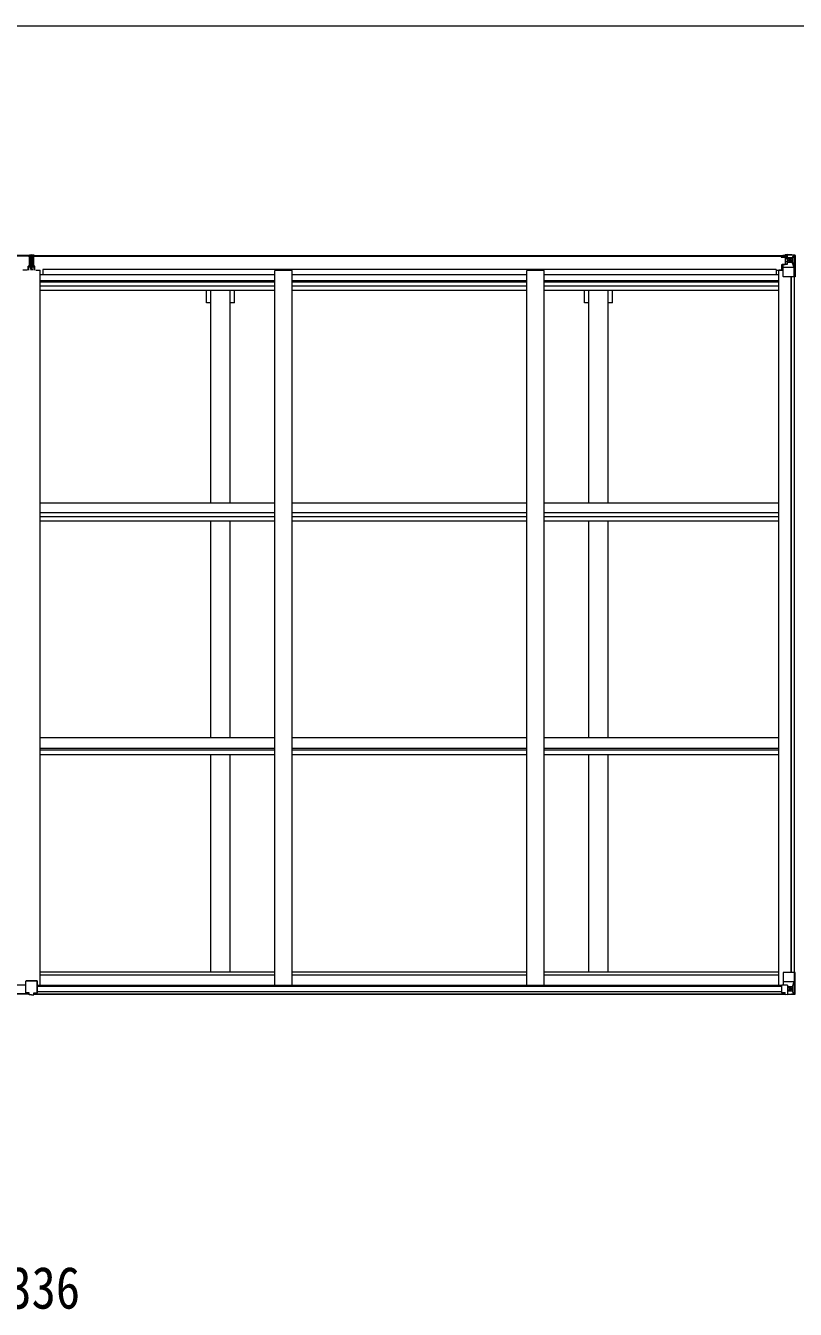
# Model space of a CAD drawing. Units: millimetres at full size; details may follow other scales. Extents: x -6988 to 7066, y -4877 to 4823.
# Drawn here: x 2188 to 4374, y 1178 to 4823 of the extents above; entities that cross this region are included whole.
import ezdxf
from ezdxf.enums import TextEntityAlignment as Align

# ---------------------------------------------------------------- set-up
doc = ezdxf.new("R2010")
doc.units = ezdxf.units.MM
doc.header["$LTSCALE"] = 25
for name, color, linetype, lineweight in [('0-1_本体', 4, 'Continuous', 9), ('0-2_部品', 7, 'Continuous', 9), ('0-3_ELV2', 3, 'Continuous', 9), ('0-A_寸法', 6, 'Continuous', 9), ('F-0_240', 7, 'Continuous', 9)]:
    doc.layers.add(name, color=color, linetype=linetype, lineweight=lineweight)
doc.styles.add('ＭＳ ゴシック', font='')
doc.styles.get('ＭＳ ゴシック').set_extended_font_data('MS Gothic')

msp = doc.modelspace()

# ---------------------------------------------------------------- linework, layer by layer
at = {"layer": '0-1_本体'}
for p, q in [((2203.01, 4170.43), (58.01, 4170.43)), ((2203, 4168.36), (58.01, 4168.36)), ((2205.82, 4170.43), (4350.82, 4170.43)), ((2205.84, 4168.36), (4350.82, 4168.36)), ((2192.51, 4128.13), (2179.51, 4128.13)), ((2216.32, 4128.13), (2229.32, 4128.13)), ((2229.32, 2098.23), (2229.32, 4128.13)), ((4319.82, 4130.16), (2236.82, 4130.16)), ((2236.82, 4130.16), (2236.82, 4115.09)), ((2895.32, 2098.23), (2895.32, 4127.49)), ((2945.32, 4127.49), (2895.32, 4127.49)), ((2945.32, 2098.23), (2945.32, 4127.49)), ((3611.32, 2098.23), (3611.32, 4127.49)), ((3661.33, 4127.49), (3611.32, 4127.49)), ((3661.33, 2098.23), (3661.33, 4127.49)), ((4319.82, 4130.16), (4319.82, 4115.09)), ((4327.32, 2098.23), (4327.32, 4128.13)), ((4340.32, 4128.13), (4327.32, 4128.13)), ((2895.32, 4115.09), (2229.33, 4115.09)), ((2895.32, 4098.65), (2229.33, 4098.65)), ((2895.32, 4094.86), (2229.33, 4094.86)), ((2895.32, 4083.52), (2229.33, 4083.52)), ((3611.32, 4115.09), (2945.32, 4115.09)), ((3611.32, 4098.65), (2945.32, 4098.65)), ((3611.32, 4094.86), (2945.32, 4094.86)), ((3611.32, 4083.52), (2945.32, 4083.52)), ((4327.32, 4115.09), (3661.33, 4115.09)), ((4327.32, 4098.65), (3661.33, 4098.65)), ((4327.32, 4094.86), (3661.33, 4094.86)), ((4327.32, 4083.52), (3661.33, 4083.52)), ((4362.62, 2134.58), (4362.62, 4109.66)), ((4363.32, 2134.58), (4363.32, 4109.66)), ((4372.32, 2134.58), (4372.32, 4109.66)), ((2895.32, 4070.69), (2229.33, 4070.69)), ((2701.82, 4035.43), (2701.82, 4070.69)), ((2713.82, 3468.13), (2713.82, 4070.69)), ((2768.82, 3468.13), (2768.82, 4070.69)), ((2780.82, 4035.43), (2780.82, 4070.69)), ((3611.32, 4070.69), (2945.32, 4070.69)), ((4327.32, 4070.69), (3661.33, 4070.69)), ((3775.82, 4035.43), (3775.82, 4070.69)), ((3787.82, 3468.13), (3787.82, 4070.69)), ((3842.82, 3468.13), (3842.82, 4070.69)), ((3854.82, 4035.43), (3854.82, 4070.69)), ((2713.82, 4035.43), (2701.82, 4035.43)), ((2780.82, 4035.43), (2768.82, 4035.43)), ((3787.82, 4035.43), (3775.82, 4035.43)), ((3854.82, 4035.43), (3842.82, 4035.43)), ((2229.32, 3468.13), (2895.32, 3468.13)), ((2945.32, 3468.13), (3611.32, 3468.13)), ((3661.33, 3468.13), (4327.32, 3468.13)), ((2895.32, 3439.09), (2229.32, 3439.09)), ((2229.32, 3429.36), (2895.32, 3429.36)), ((3611.32, 3439.09), (2945.32, 3439.09)), ((2945.32, 3429.36), (3611.32, 3429.36)), ((4327.32, 3439.09), (3661.33, 3439.09)), ((3661.33, 3429.36), (4327.32, 3429.36)), ((2229.32, 3416.51), (2895.32, 3416.51)), ((2713.82, 2800.67), (2713.82, 3416.51)), ((2768.82, 2800.67), (2768.82, 3416.51)), ((2945.32, 3416.51), (3611.32, 3416.51)), ((3661.33, 3416.51), (4327.32, 3416.51)), ((3787.82, 2800.67), (3787.82, 3416.51)), ((3842.82, 2800.67), (3842.82, 3416.51)), ((2895.32, 2800.67), (2229.32, 2800.67)), ((2229.32, 2770.93), (2895.32, 2770.93)), ((3611.32, 2800.67), (2945.32, 2800.67)), ((2945.32, 2770.93), (3611.32, 2770.93)), ((4327.32, 2800.67), (3661.33, 2800.67)), ((3661.33, 2770.93), (4327.32, 2770.93)), ((2229.32, 2766.5), (2895.32, 2766.5)), ((2229.32, 2753.49), (2895.32, 2753.49)), ((2713.82, 2135.47), (2713.82, 2753.49)), ((2768.82, 2135.47), (2768.82, 2753.49)), ((2945.32, 2766.5), (3611.32, 2766.5)), ((2945.32, 2753.49), (3611.32, 2753.49)), ((3661.33, 2766.5), (4327.32, 2766.5)), ((3661.33, 2753.49), (4327.32, 2753.49)), ((3787.82, 2135.47), (3787.82, 2753.49)), ((3842.82, 2135.47), (3842.82, 2753.49)), ((2895.32, 2126.34), (2229.32, 2126.34)), ((2895.32, 2135.47), (2229.33, 2135.47)), ((3611.32, 2135.47), (2945.32, 2135.47)), ((3611.32, 2126.34), (2945.32, 2126.34)), ((4327.33, 2135.47), (3661.33, 2135.47)), ((4327.05, 2126.34), (3661.33, 2126.34)), ((2188.24, 2098.23), (72.79, 2098.23)), ((2220.6, 2098.23), (4336.05, 2098.23)), ((2221.14, 2095.87), (4335.51, 2095.87)), ((2221.14, 2080.22), (4335.51, 2080.22)), ((2197.7, 2073.73), (63.33, 2073.73)), ((2197.7, 2072.78), (63.33, 2072.78)), ((2211.14, 2073.73), (4345.51, 2073.73)), ((2211.14, 2072.78), (4345.51, 2072.78))]:
    msp.add_line(p, q, dxfattribs=at)
at = {"layer": '0-2_部品'}
for p, q in [((4334.32, 4167.36), (4334.32, 4168.36)), ((4335.32, 4167.36), (4334.32, 4167.36)), ((4334.32, 4167.36), (4334.32, 4165.79)), ((4334.32, 4165.68), (4334.32, 4165.79)), ((4335.32, 4168.36), (4335.32, 4167.36)), ((4340.32, 4167.36), (4335.32, 4167.36)), ((4340.52, 4170.86), (4338.83, 4170.43)), ((4340.32, 4165.75), (4340.32, 4167.36)), ((4340.32, 4165.75), (4350.32, 4165.66)), ((4340.52, 4170.86), (4340.82, 4170.86)), ((4340.82, 4170.86), (4340.82, 4170.43)), ((4342.32, 4167.62), (4350.32, 4167.62)), ((4342.32, 4167.59), (4350.32, 4167.59)), ((4345.82, 4173.05), (4352.32, 4172.66)), ((4345.82, 4172.17), (4345.82, 4173.05)), ((4352.32, 4171.77), (4345.82, 4172.17)), ((4345.82, 4171.66), (4345.82, 4172.17)), ((4345.82, 4171.66), (4345.82, 4171.24)), ((4345.82, 4171.24), (4350.82, 4171.16)), ((4345.82, 4171.24), (4345.82, 4170.43)), ((4346.82, 4145.55), (4346.82, 4165.52)), ((4350.72, 4165.29), (4346.82, 4165.29)), ((4346.82, 4161.66), (4350.82, 4161.66)), ((4350.32, 4167.62), (4350.32, 4165.66)), ((4350.32, 4166.59), (4350.82, 4166.59)), ((4350.33, 4165.66), (4350.32, 4165.66)), ((4350.33, 4165.5), (4350.33, 4165.66)), ((4350.82, 4166.95), (4352.32, 4166.95)), ((4350.82, 4163.41), (4352.32, 4163.41)), ((4352.32, 4146.56), (4352.32, 4172.66)), ((4352.32, 4172.54), (4364.32, 4171.76)), ((4353.32, 4163.41), (4352.32, 4163.41)), ((4364.32, 4163.41), (4352.32, 4163.41)), ((4358.84, 4156.22), (4358.84, 4155.26)), ((4366.66, 4163.36), (4364.32, 4163.42)), ((4364.42, 4171.75), (4372.34, 4171.28)), ((4366.66, 4149.89), (4366.66, 4163.36)), ((4367.51, 4166.87), (4370.25, 4170.53)), ((4371.48, 4170.31), (4371.48, 4170.24)), ((4371.48, 4109.66), (4371.48, 4170.24)), ((4373.39, 4171.37), (4373.39, 4171.37)), ((4373.39, 4171.32), (4373.39, 4171.36)), ((4374.32, 4170.37), (4374.32, 4170.33)), ((4319.82, 4128.74), (4340.33, 4128.74)), ((4335.82, 4144.53), (4336.82, 4144.53)), ((4335.82, 4128.74), (4335.82, 4144.53)), ((4336.82, 4142.8), (4335.82, 4142.81)), ((4335.82, 4132.66), (4340.32, 4132.66)), ((4340.87, 4144.57), (4336.82, 4144.53)), ((4340.32, 4110.66), (4340.32, 4143.75)), ((4364.32, 4136.32), (4340.32, 4136.32)), ((4351.5, 4146.3), (4341.15, 4144.65)), ((4341.15, 4144.01), (4351.5, 4145.67)), ((4341.15, 4144.65), (4341.15, 4144.01)), ((4346.82, 4153.45), (4350.82, 4153.45)), ((4350.82, 4149.86), (4352.32, 4149.86)), ((4351.5, 4145.67), (4351.5, 4146.3)), ((4364.32, 4149.86), (4352.32, 4149.86)), ((4364.32, 4149.86), (4366.66, 4149.89)), ((4364.32, 4149.86), (4364.32, 4149.86)), ((4370.94, 4136.54), (4364.32, 4136.32)), ((4370.94, 4136.54), (4366.79, 4148.62)), ((4371.48, 4109.66), (4341.32, 4109.66)), ((4340.01, 2133.58), (4340.01, 2100.48)), ((4374.01, 2134.58), (4341.01, 2134.58)), ((4371.17, 2134.58), (4371.17, 2074)), ((4374.01, 2073.87), (4374.01, 2134.58)), ((4335.51, 2097.42), (4335.51, 2077.27)), ((4345.51, 2098.37), (4336.51, 2098.33)), ((4364.01, 2107.91), (4340.01, 2107.91)), ((4340.84, 2100.22), (4351.19, 2098.57)), ((4340.84, 2099.59), (4340.84, 2100.22)), ((4348.49, 2098.37), (4340.84, 2099.59)), ((4352.01, 2098.37), (4345.51, 2098.37)), ((4351.19, 2098.57), (4351.19, 2098.37)), ((4352.01, 2098.37), (4352.01, 2071.58)), ((4352.01, 2094.38), (4364.01, 2094.38)), ((4364.01, 2080.82), (4352.01, 2080.82)), ((4359.49, 2088.02), (4359.49, 2088.98)), ((4370.62, 2107.7), (4364.01, 2107.91)), ((4364.01, 2094.38), (4364.01, 2094.38)), ((4364.01, 2094.38), (4366.34, 2094.35)), ((4366.34, 2080.88), (4364.01, 2080.82)), ((4366.34, 2094.35), (4366.34, 2080.88)), ((4370.62, 2107.7), (4366.48, 2095.61)), ((4336.51, 2076.56), (4345.51, 2076.5)), ((4345.51, 2071.18), (4345.51, 2077.13)), ((4352.01, 2071.69), (4364.01, 2072.48)), ((4364.1, 2072.48), (4372.03, 2072.96)), ((4367.2, 2077.37), (4369.93, 2073.7)), ((4371.17, 2073.93), (4371.17, 2074)), ((4373.07, 2072.91), (4373.07, 2072.87))]:
    msp.add_line(p, q, dxfattribs=at)
for points in [[(4340.32, 4165.75), (4340.32, 4165.74), (4334.32, 4165.79)], [(4335.32, 4165.63), (4350.32, 4165.5), (4350.33, 4165.5)], [(4350.32, 4166.59), (4342.32, 4166.59), (4342.32, 4168.36)], [(4345.82, 4171.66), (4350.82, 4171.66), (4350.82, 4146.19)], [(4373.39, 4171.37), (4364.32, 4171.92), (4352.32, 4172.66)], [(4357.88, 4158.14), (4356.92, 4158.14), (4356.92, 4157.18), (4357.88, 4157.18)], [(4359.8, 4159.1), (4359.8, 4160.06), (4358.84, 4160.06), (4358.84, 4159.1)], [(4358.84, 4155.26), (4359.8, 4155.26), (4359.8, 4156.22)], [(4360.76, 4157.18), (4361.72, 4157.18), (4361.72, 4158.14), (4360.76, 4158.14)], [(4374.32, 4170.33), (4374.32, 4109.66), (4371.48, 4109.66)], [(4336.82, 4144.53), (4336.82, 4142.8), (4340.32, 4142.78)], [(4357.57, 2087.06), (4356.61, 2087.06), (4356.61, 2086.1), (4357.57, 2086.1)], [(4359.49, 2088.98), (4358.53, 2088.98), (4358.53, 2088.02)], [(4358.53, 2085.14), (4358.53, 2084.18), (4359.49, 2084.18), (4359.49, 2085.14)], [(4360.45, 2086.1), (4361.41, 2086.1), (4361.41, 2087.06), (4360.45, 2087.06)], [(4335.51, 2077.27), (4335.52, 2077.16), (4345.51, 2077.13)], [(4373.07, 2072.87), (4364.01, 2072.31), (4345.51, 2071.18)]]:
    msp.add_lwpolyline(points, dxfattribs=at)
for centre in [(4359.32, 4157.66), (4359.01, 2086.58)]:
    msp.add_circle(centre, 5.3, dxfattribs=at)
for centre, radius, start, end in [((4335.19, 4173.32), 7.69, 263.56574, 271.03001), ((4350.32, 4168.12), 0.5, 270.00309, 0.00198), ((4350.32, 4168.09), 0.5, 269.99891, 359.99891), ((4350.32, 4165.16), 0.5, 359.95536, 89.47105), ((4350.31, 4164.98), 0.513, 358.95293, 88.11972), ((4357.88, 4159.1), 0.96, 270, 0), ((4357.88, 4156.22), 0.96, 0, 90), ((4360.76, 4159.1), 0.96, 180, 270), ((4360.76, 4156.22), 0.96, 90, 180), ((4370.2, 4170.37), 1.28, 357.54105, 48.82169), ((4372.17, 4183.98), 12.7, 264.89689, 270.75534), ((4373.32, 4170.37), 1, 359.99921, 86.49983), ((4373.33, 4170.37), 0.999, 0.04917, 86.5576), ((4373.33, 4170.33), 0.999, 0.04917, 86.5576), ((4341.26, 4143.72), 0.937, 96.73234, 177.67791), ((4341.26, 4143.08), 0.937, 96.73234, 177.67791), ((4351.39, 4147.23), 0.937, 276.73234, 357.67791), ((4351.39, 4146.6), 0.937, 276.73234, 357.67791), ((4341.32, 4110.66), 1, 180, 270), ((4341.01, 2133.58), 1, 90, 180), ((4340.95, 2101.15), 0.937, 182.32209, 263.26766), ((4340.95, 2100.52), 0.937, 182.32209, 263.26766), ((4351.08, 2097.64), 0.937, 50.93398, 83.26766), ((4357.57, 2088.02), 0.96, 270, 0), ((4357.57, 2085.14), 0.96, 0, 90), ((4360.45, 2088.02), 0.96, 180, 270), ((4360.45, 2085.14), 0.96, 90, 180), ((4369.89, 2073.87), 1.28, 311.17831, 2.45895), ((4371.86, 2060.26), 12.7, 89.24466, 95.10311), ((4373.01, 2073.91), 0.999, 273.4424, 359.95083), ((4373.01, 2073.87), 0.999, 273.4424, 359.95083), ((4373.01, 2073.87), 1, 273.50017, 0.00079)]:
    msp.add_arc(centre, radius, start, end, dxfattribs=at)
for centre, major_axis, ratio, start_param, end_param in [((4446.07, 4163.41), (-81.75, 0), 0.061163, 6.2824128, 6.2831853), ((4369.53, 4163.28), (-0.03, 5), 0.573921, 0.7672717, 1.551125), ((4371.2, 4168.35), (0.02, 3), 0.466854, 0.125683, 0.7596956), ((4371.39, 4171.45), (-2, 0.12), 0.060933, 2.0712557, 3.1453404), ((4172.39, 4183.68), (-201, 12.36), 0.060933, 3.1453404, 3.145839), ((4368.06, 4149.91), (0, 3), 0.468246, 1.5772882, 2.0127935), ((4370.21, 4138.89), (-0.85, 2.32), 0.403757, 3.0087805, 3.9744392), ((4336.51, 2097.43), (-1, -0.021), 0.906239, 4.6936843, 6.2644806), ((4445.76, 2080.82), (-81.75, 0), 0.061163, 0, 0.0007725), ((4369.21, 2080.96), (-0.03, -5), 0.573921, 4.7320603, 5.5159136), ((4367.75, 2094.33), (0, -3), 0.468246, 4.2703918, 4.7058971), ((4369.9, 2105.35), (-0.85, -2.32), 0.403757, 2.3087461, 3.2744049), ((4336.51, 2077.26), (-1, 0.012), 0.707053, 0.1587743, 1.5795216), ((4370.88, 2075.89), (0.02, -3), 0.466854, 5.5234897, 6.1575023), ((4371.07, 2072.79), (-2, -0.12), 0.060933, 3.1378449, 4.2119296), ((4172.07, 2060.56), (-201, -12.36), 0.060933, 3.1373463, 3.1378449)]:
    msp.add_ellipse(centre, major_axis=major_axis, ratio=ratio, start_param=start_param, end_param=end_param, dxfattribs=at)
at = {"layer": '0-3_ELV2'}
for p, q in [((2197.27, 4171.3), (2202.12, 4171.6)), ((2197.27, 4168.3), (2197.27, 4171.3)), ((2202.27, 4168.61), (2197.27, 4168.3)), ((2197.27, 4166.8), (2197.27, 4168.3)), ((2198.27, 4165.8), (2202.27, 4165.8)), ((2198.27, 4163.97), (2198.27, 4165.8)), ((2198.27, 4163.97), (2202.27, 4163.9)), ((2198.27, 4160.37), (2198.27, 4163.97)), ((2198.27, 4160.37), (2202.27, 4160.3)), ((2198.27, 4152.14), (2198.27, 4160.37)), ((2198.57, 4168.3), (2205.07, 4168.69)), ((2198.57, 4166.8), (2198.57, 4168.3)), ((2203.57, 4165.8), (2199.57, 4165.8)), ((2199.57, 4163.9), (2199.57, 4165.8)), ((2203.57, 4163.9), (2199.57, 4163.9)), ((2202.12, 4171.6), (2203.77, 4171.7)), ((2203.77, 4168.69), (2202.27, 4168.6)), ((2202.27, 4165.8), (2202.27, 4168.6)), ((2202.27, 4165.8), (2202.27, 4155.09)), ((2203.57, 4165.8), (2203.57, 4155.09)), ((2203.77, 4171.7), (2203.77, 4168.69)), ((2210.27, 4168.3), (2203.77, 4168.69)), ((2205.07, 4171.7), (2205.07, 4168.69)), ((2206.72, 4171.6), (2205.07, 4171.7)), ((2205.07, 4168.69), (2206.57, 4168.6)), ((2205.27, 4165.8), (2209.27, 4165.8)), ((2205.27, 4165.8), (2205.27, 4155.09)), ((2205.27, 4163.9), (2209.27, 4163.9)), ((2206.57, 4168.61), (2211.57, 4168.3)), ((2206.57, 4165.8), (2206.57, 4168.6)), ((2206.57, 4165.8), (2206.57, 4155.09)), ((2210.57, 4165.8), (2206.57, 4165.8)), ((2210.57, 4163.97), (2206.57, 4163.9)), ((2210.57, 4160.37), (2206.57, 4160.3)), ((2211.57, 4171.3), (2206.72, 4171.6)), ((2209.27, 4163.9), (2209.27, 4165.8)), ((2210.27, 4166.8), (2210.27, 4168.3)), ((2210.57, 4163.97), (2210.57, 4165.8)), ((2210.57, 4160.37), (2210.57, 4163.97)), ((2210.57, 4152.14), (2210.57, 4160.37)), ((2211.57, 4168.3), (2211.57, 4171.3)), ((2211.57, 4166.8), (2211.57, 4168.3)), ((2195.27, 4140.24), (2202.27, 4140.3)), ((2195.27, 4138.86), (2202.27, 4138.8)), ((2195.27, 4128.13), (2195.27, 4138.36)), ((2196.57, 4139.74), (2203.57, 4139.8)), ((2196.57, 4138.86), (2196.57, 4139.74)), ((2196.57, 4128.13), (2196.57, 4138.36)), ((2198.27, 4152.14), (2202.27, 4152.1)), ((2198.27, 4140.27), (2198.27, 4152.14)), ((2199.57, 4140.27), (2199.57, 4152.1)), ((2202.27, 4155.09), (2205.27, 4155.09)), ((2202.27, 4148.01), (2202.27, 4155.09)), ((2202.27, 4148.01), (2205.27, 4148.01)), ((2202.27, 4138.37), (2202.27, 4148.01)), ((2202.27, 4138.37), (2205.27, 4138.37)), ((2202.27, 4131.3), (2202.27, 4138.37)), ((2202.27, 4131.3), (2205.27, 4131.3)), ((2202.27, 4131.3), (2202.27, 4128.13)), ((2206.57, 4155.09), (2203.57, 4155.09)), ((2203.57, 4148.01), (2203.57, 4155.09)), ((2206.57, 4148.01), (2203.57, 4148.01)), ((2203.57, 4138.37), (2203.57, 4148.01)), ((2206.57, 4138.37), (2203.57, 4138.37)), ((2203.57, 4131.3), (2203.57, 4138.37)), ((2206.57, 4131.3), (2203.57, 4131.3)), ((2203.57, 4131.3), (2203.57, 4128.13)), ((2205.27, 4148.01), (2205.27, 4155.09)), ((2205.27, 4138.37), (2205.27, 4148.01)), ((2212.27, 4139.74), (2205.27, 4139.8)), ((2205.27, 4131.3), (2205.27, 4138.37)), ((2205.27, 4131.3), (2205.27, 4128.13)), ((2206.57, 4148.01), (2206.57, 4155.09)), ((2210.57, 4152.14), (2206.57, 4152.1)), ((2206.57, 4138.37), (2206.57, 4148.01)), ((2213.57, 4140.24), (2206.57, 4140.3)), ((2213.57, 4138.86), (2206.57, 4138.8)), ((2206.57, 4131.3), (2206.57, 4138.37)), ((2206.57, 4131.3), (2206.57, 4128.13)), ((2209.27, 4140.27), (2209.27, 4152.1)), ((2210.57, 4140.27), (2210.57, 4152.14)), ((2212.27, 4138.86), (2212.27, 4139.74)), ((2212.27, 4128.13), (2212.27, 4138.36)), ((2213.57, 4128.13), (2213.57, 4138.36)), ((2187.82, 2076.96), (2187.82, 2109.28)), ((2188.02, 2076.96), (2188.02, 2109.28)), ((2188.82, 2110.28), (2219.82, 2110.28)), ((2220.02, 2110.28), (2189.02, 2110.28)), ((2220.82, 2076.96), (2220.82, 2109.28)), ((2221.02, 2076.96), (2221.02, 2109.28)), ((2187.82, 2076.96), (2187.82, 2076.92)), ((2188.02, 2076.96), (2188.02, 2076.92)), ((2197.82, 2076.19), (2188.82, 2076.25)), ((2198.02, 2076.19), (2189.02, 2076.25)), ((2210.82, 2076.19), (2219.82, 2076.25)), ((2211.02, 2076.19), (2220.02, 2076.25)), ((2220.82, 2076.96), (2220.81, 2076.92)), ((2221.02, 2076.96), (2221.02, 2076.92))]:
    msp.add_line(p, q, dxfattribs=at)
for points in [[(2205.07, 4171.7), (2198.57, 4171.3), (2198.57, 4168.3)], [(2203.57, 4160.3), (2199.57, 4160.3), (2199.57, 4163.9)], [(2203.57, 4152.1), (2199.57, 4152.1), (2199.57, 4160.3)], [(2203.77, 4171.7), (2210.27, 4171.3), (2210.27, 4168.3)], [(2205.27, 4160.3), (2209.27, 4160.3), (2209.27, 4163.9)], [(2205.27, 4152.1), (2209.27, 4152.1), (2209.27, 4160.3)], [(2202.27, 4139.8), (2195.27, 4139.74), (2195.27, 4140.24)], [(2202.27, 4138.3), (2195.27, 4138.36), (2195.27, 4138.86), (2195.27, 4139.74)], [(2203.57, 4140.3), (2196.57, 4140.24), (2196.57, 4139.74)], [(2203.57, 4138.8), (2196.57, 4138.86), (2196.57, 4138.36), (2203.57, 4138.3)], [(2205.27, 4140.3), (2212.27, 4140.24), (2212.27, 4139.74)], [(2205.27, 4138.8), (2212.27, 4138.86), (2212.27, 4138.36), (2205.27, 4138.3)], [(2206.57, 4139.8), (2213.57, 4139.74), (2213.57, 4140.24)], [(2206.57, 4138.3), (2213.57, 4138.36), (2213.57, 4138.86), (2213.57, 4139.74)], [(2204.32, 2070.76), (2197.82, 2071.16), (2197.82, 2076.19)], [(2204.52, 2070.76), (2198.02, 2071.16), (2198.02, 2076.19)], [(2204.32, 2070.76), (2210.82, 2071.16), (2210.82, 2076.19)], [(2204.52, 2070.76), (2211.02, 2071.16), (2211.02, 2076.19)]]:
    msp.add_lwpolyline(points, dxfattribs=at)
for centre, start, end in [((2198.27, 4166.8), 180, 270), ((2199.57, 4166.8), 180, 270), ((2209.27, 4166.8), 270, 0), ((2210.57, 4166.8), 270, 0), ((2188.82, 2109.28), 90, 180), ((2189.02, 2109.28), 90, 180), ((2219.82, 2109.28), 0, 90), ((2220.02, 2109.28), 0, 90)]:
    msp.add_arc(centre, 1, start, end, dxfattribs=at)
for centre, major_axis, ratio, start_param, end_param in [((2202.3, 4168.6), (0.18, -2.99), 0.008711, 3.1415927, 4.7113235), ((2030.4, 4158.09), (171.87, 10.52), 0.017422, 6.2821194, 6.2831848), ((2206.54, 4168.6), (-0.18, -2.99), 0.008711, 1.5718618, 3.1415927), ((2378.44, 4158.09), (-171.87, 10.52), 0.017422, 0.0000005, 0.0010659), ((2188.82, 2076.96), (1, -0.012), 0.707053, 3.2044821, 4.7211143), ((2189.02, 2076.96), (1, -0.012), 0.707053, 3.2044821, 4.7211143), ((2219.82, 2076.96), (-1, -0.012), 0.707053, 1.562071, 3.0787032), ((2220.02, 2076.96), (-1, -0.012), 0.707053, 1.562071, 3.0787032)]:
    msp.add_ellipse(centre, major_axis=major_axis, ratio=ratio, start_param=start_param, end_param=end_param, dxfattribs=at)
at = {"layer": 'F-0_240', "color": 5}
msp.add_line((-6987.88, 4822.79), (6712.12, 4822.79), dxfattribs=at)

# ---------------------------------------------------------------- texts
at = {"layer": '0-A_寸法', "color": 7, "style": 'ＭＳ ゴシック', "width": 0.85}
msp.add_text('4336', height=119.1, dxfattribs=at).set_placement((2066.92, 1144.06), align=Align.BOTTOM_LEFT)

doc.saveas('drawing.dxf')
